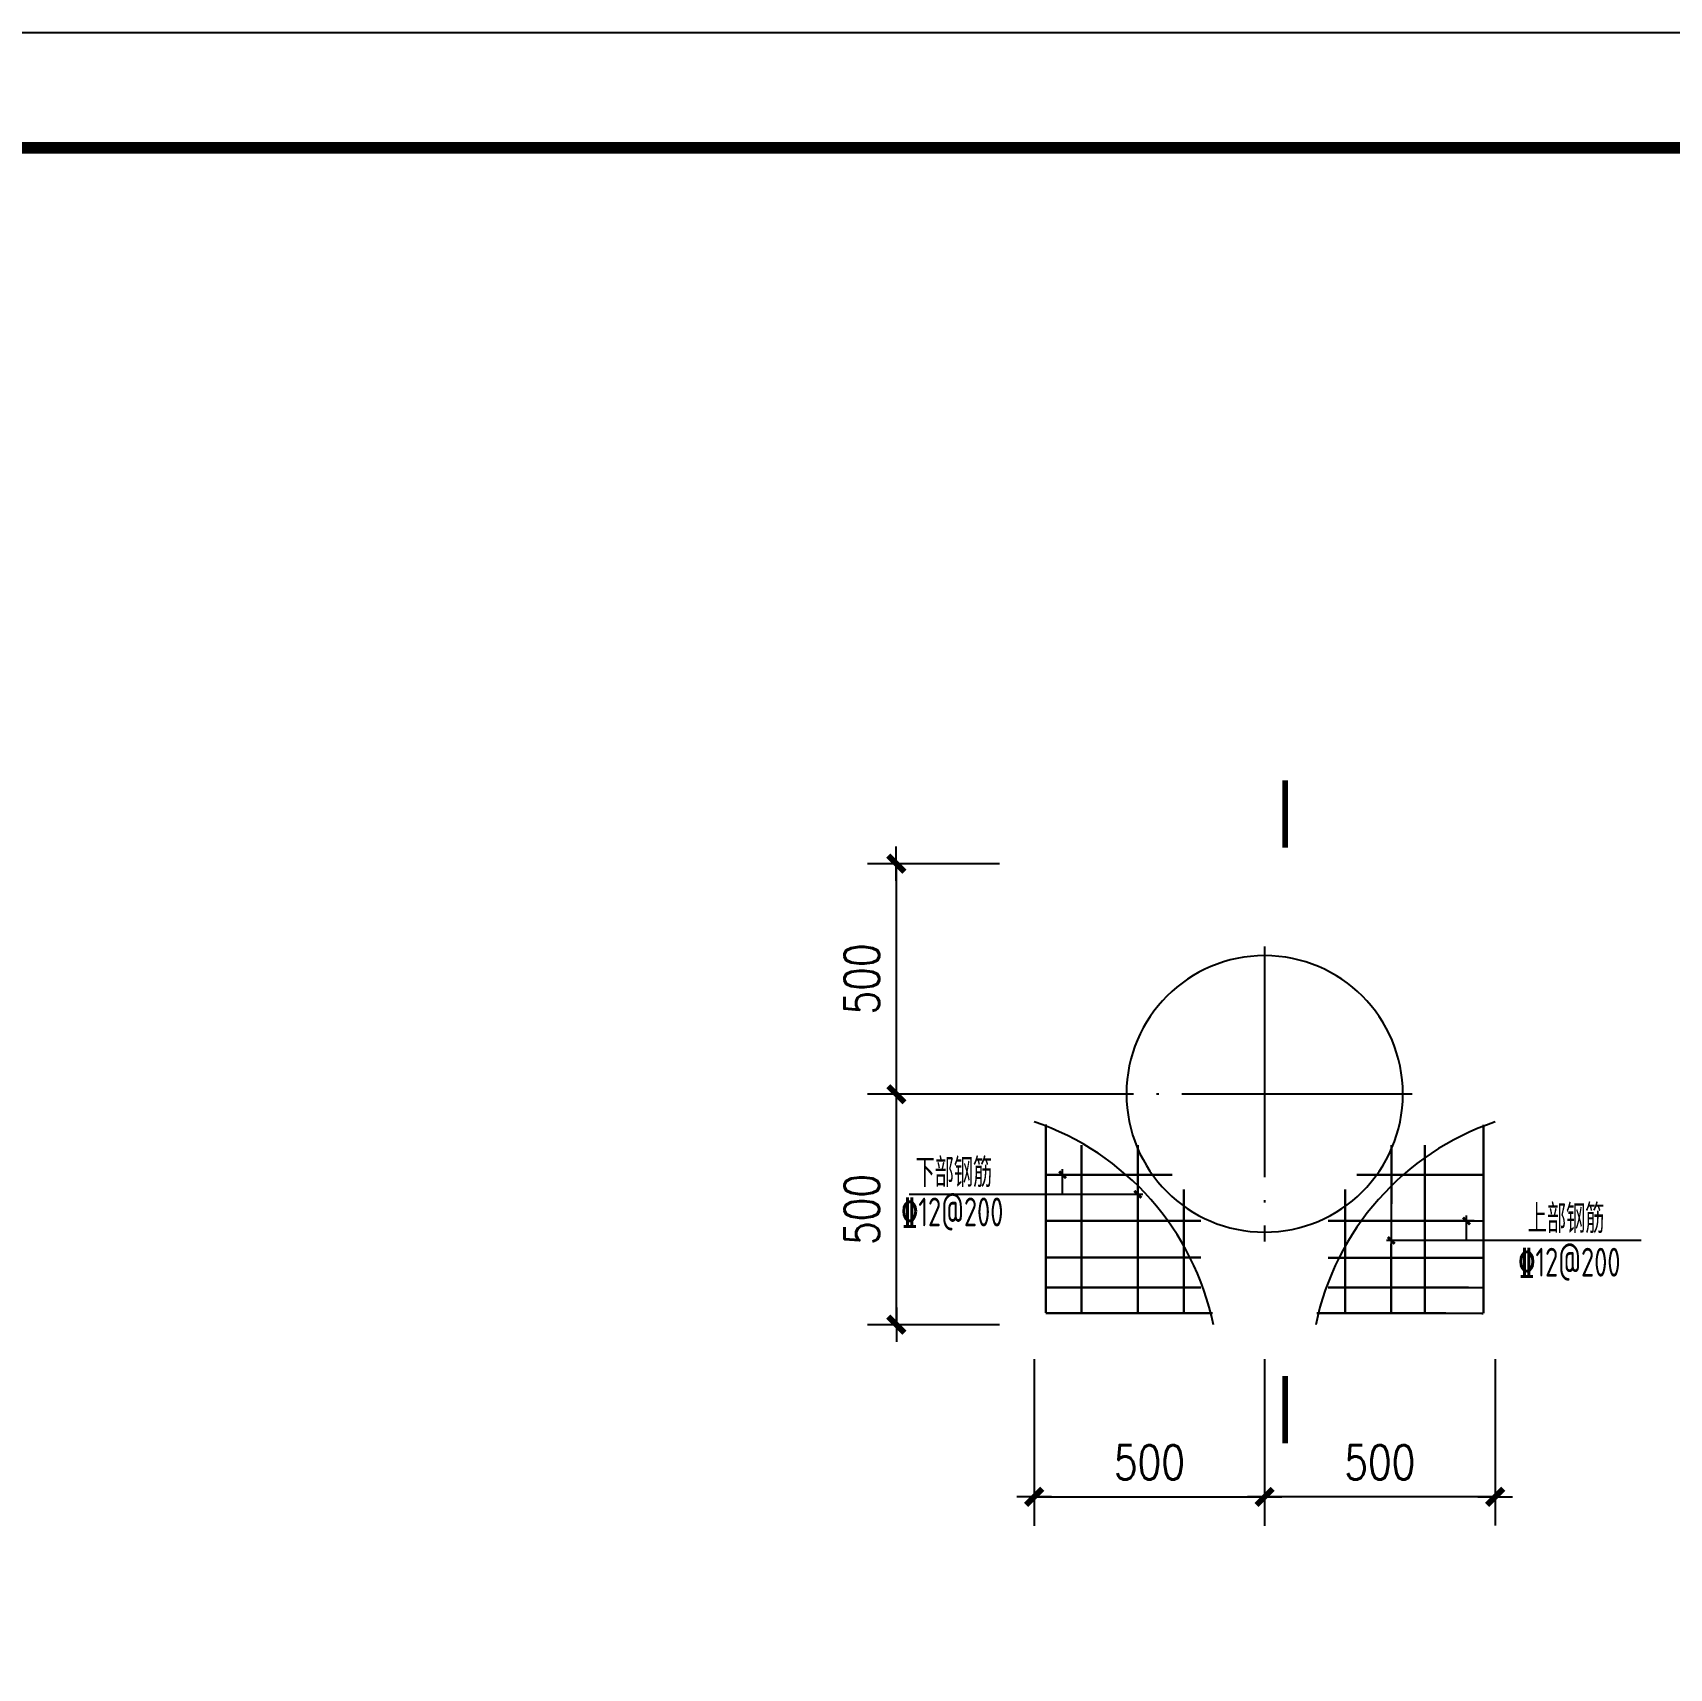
# Model space of a CAD drawing. Extents: x 19118 to 566552, y -1188739 to 92943.
# Drawn here: x 364446 to 385759, y -124834 to -103536 of the extents above; entities that cross this region are included whole.
import ezdxf

# ---------------------------------------------------------------- set-up
doc = ezdxf.new("R2010")
doc.units = 0
doc.header["$LTSCALE"] = 1000
doc.header["$MEASUREMENT"] = 0
doc.linetypes.add('DOTE', pattern=[2.42, 2, -0.2, 0.02, -0.2])
doc.layers.get('0').update_dxf_attribs({"linetype": 'CONTINUOUS'})
doc.layers.get('Defpoints').update_dxf_attribs({"linetype": 'CONTINUOUS'})
for name, color, linetype in [('18', 5, 'CONTINUOUS'), ('DIM_SYMB', 3, 'CONTINUOUS'), ('DOTE', 9, 'DOTE'), ('GJ', 5, 'CONTINUOUS'), ('PUB_DIM', 3, 'CONTINUOUS'), ('PUB_TITLE', 4, 'CONTINUOUS'), ('承台', 2, 'CONTINUOUS'), ('桩', 6, 'CONTINUOUS')]:
    doc.layers.add(name, color=color, linetype=linetype)
doc.layers.add('基础', color=2, linetype='CONTINUOUS', lineweight=25)
doc.layers.add('柱平法表', color=7, linetype='CONTINUOUS', lineweight=9)
doc.styles.add('DIM_FONT', font='SIMPLEX.shx', dxfattribs={"width": 0.8})
doc.styles.add('TSSD_Rein', font='atssdeng.shx', dxfattribs={"width": 0.7, "bigfont": 'atssdchn.shx'})
doc.dimstyles.new('DIMN.25', dxfattribs={"dimtxt": 300, "dimasz": 1, "dimexe": 250, "dimexo": 300, "dimgap": 150, "dimtad": 1, "dimdec": 0, "dimlfac": 0.25, "dimzin": 0, "dimdsep": 46, "dimtxsty": 'DIM_FONT', "dimblk": '_DIMX', "dimcen": 0.09, "dimclrt": 7, "dimadec": 0, "dimazin": 0, "dimtfac": 1, "dimtdec": 0, "dimtix": 1, "dimtmove": 2, "dimatfit": 3, "dimldrblk": '_DIMX', "dimfxl": 1, "dimtolj": 1, "dimtzin": 0, "dimarcsym": 0})

# ---------------------------------------------------------------- blocks, each defined once
blk = doc.blocks.new('_ArchTick')
at = {"color": 0, "linetype": 'ByBlock', "const_width": 0.4}
blk.add_lwpolyline([(-0.5, -0.5), (0.5, 0.5)], dxfattribs=at)
blk = doc.blocks.new('_DIMX')
blk.add_line((-150, 0), (150, 0))
at = {"const_width": 50}
blk.add_lwpolyline([(-70, -70), (70, 70)], dxfattribs=at)
blk = doc.blocks.new('*D888')
at = {"layer": 'Defpoints', "color": 0}
for p in [(381823, -39603), (383824, -39603), (381823, -41098)]:
    blk.add_point(p, dxfattribs=at)
at = {"layer": '基础', "color": 0, "lineweight": -2}
for p, q in [((381823, -39903), (381823, -41348)), ((383824, -39903), (383824, -41348)), ((383823, -41098), (381824, -41098))]:
    blk.add_line(p, q, dxfattribs=at)
at = {"layer": '基础', "color": 0, "lineweight": -2, "rotation": 180}
blk.add_blockref('_DIMX', (381823, -41098), dxfattribs=at)
at = {"layer": '基础', "color": 0, "lineweight": -2}
blk.add_blockref('_DIMX', (383824, -41098), dxfattribs=at)
at = {"layer": '基础', "color": 7, "insert": (382823, -40798), "char_height": 300, "attachment_point": 5, "style": 'DIM_FONT'}
blk.add_mtext('\\A1;500', dxfattribs=at)
blk = doc.blocks.new('*D889')
at = {"layer": 'Defpoints', "color": 0}
for p in [(379822, -35601), (378625, -37602), (379822, -37602)]:
    blk.add_point(p, dxfattribs=at)
at = {"layer": '基础', "color": 0, "lineweight": -2}
for p, q in [((379522, -35601), (378375, -35601)), ((378625, -35602), (378625, -37601)), ((379522, -37602), (378375, -37602))]:
    blk.add_line(p, q, dxfattribs=at)
for p, rotation in [((378625, -35601), 90), ((378625, -37602), 270)]:
    blk.add_blockref('_DIMX', p, dxfattribs=dict(at, rotation=rotation))
at = {"layer": '基础', "color": 7, "insert": (378325, -36602), "char_height": 300, "attachment_point": 5, "rotation": 90, "style": 'DIM_FONT'}
blk.add_mtext('\\A1;500', dxfattribs=at)
blk = doc.blocks.new('新块DFGDFSFGDF')
for p, q in [((380069.2, -38471.4), (380069.2, -38254.1)), ((378735.9, -38471.4), (380764.8, -38471.4)), ((383576.3, -38871.4), (383576.3, -38654.1)), ((385092.3, -38871.4), (382880.7, -38871.4))]:
    blk.add_line(p, q)
at = {"layer": '18'}
for centre, radius, start, end in [((379062.3, -40080.1), 2363.8, 11.63926, 71.25292), ((384581.6, -40082.4), 2363.9, 108.70137, 168.31417)]:
    blk.add_arc(centre, radius, start, end, dxfattribs=at)
at = {"layer": 'DIM_SYMB', "const_width": 50}
for points in [[(382000.6, -34877.2), (382000.6, -35462)], [(382000.6, -40049.7), (382000.6, -40634.5)]]:
    blk.add_lwpolyline(points, dxfattribs=at)
at = {"layer": 'DOTE'}
for p, q in [((381823, -36321.3), (381823, -38881.4)), ((383103, -37601.4), (379266.5, -37601.4))]:
    blk.add_line(p, q, dxfattribs=at)
at = {"layer": 'GJ', "const_width": 20}
for points in [[(379922, -37864.9), (379922, -39503.2)], [(383723.6, -37866.5), (383722.3, -39504.8)], [(380232.3, -38042.5), (380232.3, -39503.2)], [(380722.1, -38042.5), (380722.1, -39503.2)], [(382923.4, -38043.6), (382922.3, -39504.8)], [(383213.7, -38042.5), (383213.7, -39503.2)], [(379922, -38301.4), (381022.8, -38301.4)], [(383722.3, -38303), (382622.4, -38302.2)], [(381122.1, -38428.2), (381122.1, -39503.2)], [(382523, -38428.9), (382522.3, -39504.8)], [(379922, -38701.4), (381271, -38701.4)], [(383722.3, -38703), (382373.8, -38702)], [(379922, -39021), (381271, -39021)], [(383722.3, -39022.6), (382373.8, -39021.6)], [(379922, -39280.2), (381271, -39280.2)], [(383722.3, -39281.8), (382373.8, -39280.8)], [(379922, -39503.2), (381371, -39503.2)], [(383722.3, -39504.8), (382273.4, -39503.6)]]:
    blk.add_lwpolyline(points, dxfattribs=at)
at = {"layer": '承台', "const_width": 0.022}
blk.add_lwpolyline([(383822.2, -39603.2), (383822.2, -35601.3), (379822, -35601.2), (379822, -39603.2), (383822.2, -39603.2), (383822.2, -39603.2)], dxfattribs=at)
at = {"layer": '桩'}
blk.add_arc((381823, -37599.5), 1200.1, 0, 359.88938, dxfattribs=at)
at = {"layer": 'PUB_DIM', "xscale": 60.00330001499788, "yscale": 60.00330001499788, "zscale": 60.00330001499999, "rotation": 90}
for p in [(380069.2, -38301.4), (380722.1, -38471.4), (383576.3, -38702.9), (382922.5, -38871.4)]:
    blk.add_blockref('_ArchTick', p, dxfattribs=at)
at = {"layer": '柱平法表', "style": 'TSSD_Rein', "width": 0.7}
for s, height, p in [('下部钢筋', 250.01, (378792.1, -38408.5)), ('%%13212@200', 250.014, (378666.3, -38749.6)), ('上部钢筋', 250.01, (384107.8, -38808.6)), ('%%13212@200', 250.014, (384024.1, -39185.7))]:
    blk.add_text(s, height=height, dxfattribs=at).set_placement(p)
at = {"layer": '基础'}
for base, p1, p2, angle, picture, middle in [((378625.4, -37602.2), (379822, -35601.2), (379822, -37602.2), 270, '*D889', (378325.4, -36601.7)), ((381823, -41098.1), (383823.9, -39603.2), (381823, -39603.2), 180, '*D888', (382823.4, -40798.1))]:
    dim = blk.add_linear_dim(base=base, p1=p1, p2=p2, angle=angle, dimstyle='DIMN.25', dxfattribs=at)
    dim.commit()
    dim.dimension.update_dxf_attribs({"geometry": picture, "text_midpoint": middle})
blk.add_linear_dim(base=(378625.4, -37602.2), p1=(379822, -39603.2), p2=(379822, -37602.2), angle=90, dimstyle='DIMN.25', dxfattribs=at).render()
blk.add_linear_dim(base=(381823, -41098.1), p1=(379822, -39603.2), p2=(381823, -39603.2), dimstyle='DIMN.25', dxfattribs=at).render()

msp = doc.modelspace()

# ---------------------------------------------------------------- linework, layer by layer
at = {"layer": 'PUB_TITLE'}
msp.add_lwpolyline([(243357.07, -192635.97), (401007.07, -192635.97), (401007.07, -103535.97), (243357.07, -103535.97)], close=True, dxfattribs=at)
at = {"layer": 'PUB_TITLE', "const_width": 150}
msp.add_lwpolyline([(247107.07, -191135.97), (399507.07, -191135.97), (399507.07, -105035.97), (247107.07, -105035.97)], close=True, dxfattribs=at)

# ---------------------------------------------------------------- block references
at = {"xscale": 1.5, "yscale": 1.5, "zscale": 1.5}
msp.add_blockref('新块DFGDFSFGDF', (-192244.71, -60955.22), dxfattribs=at)

doc.saveas('drawing.dxf')
